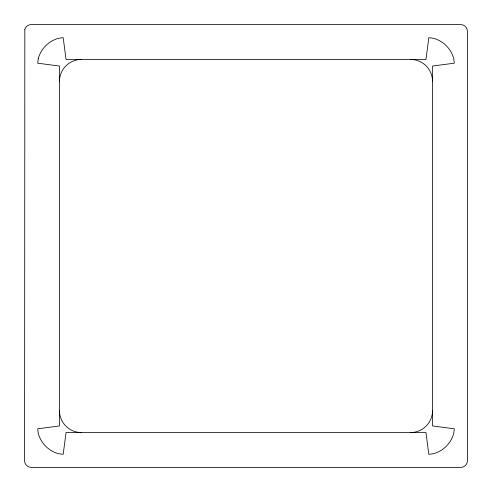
<?xml version="1.0" encoding="UTF-8"?>
<svg xmlns="http://www.w3.org/2000/svg" width="492" height="492" viewBox="0 0 492 492"><rect width="100%" height="100%" fill="white"/><g stroke="black" fill="none" stroke-linecap="round" stroke-linejoin="round"><path stroke-width="0.74" d="M410.574 59.458A21.968 21.968 0 0 1 432.542 81.426M432.542 410.574A21.968 21.968 0 0 1 410.574 432.542M81.426 432.542A21.968 21.968 0 0 1 59.458 410.574M59.458 81.426A21.968 21.968 0 0 1 81.426 59.458M24.828 29.483L24.6 460.807C24.575 464.337 27.663 467.425 31.193 467.4L460.807 467.4C464.337 467.425 467.425 464.337 467.4 460.807L467.4 31.193C467.425 27.663 464.337 24.575 460.807 24.6L31.193 24.6C28.278 24.618 25.596 26.673 24.828 29.483M38.284 58.609L37.681 63.185L59.458 66.051L59.458 425.949L37.681 428.815L38.284 433.391A28.751 28.751 0 0 0 58.609 453.716L63.185 454.319L66.051 432.542L425.949 432.542L428.815 454.319L433.391 453.716A28.751 28.751 0 0 0 453.716 433.391L454.319 428.815L432.542 425.949L432.542 66.051L454.319 63.185L453.716 58.609A28.751 28.751 0 0 0 433.391 38.284L428.815 37.681L425.949 59.458L66.051 59.458L63.185 37.681L58.609 38.284A28.751 28.751 0 0 0 38.284 58.609"/></g></svg>
